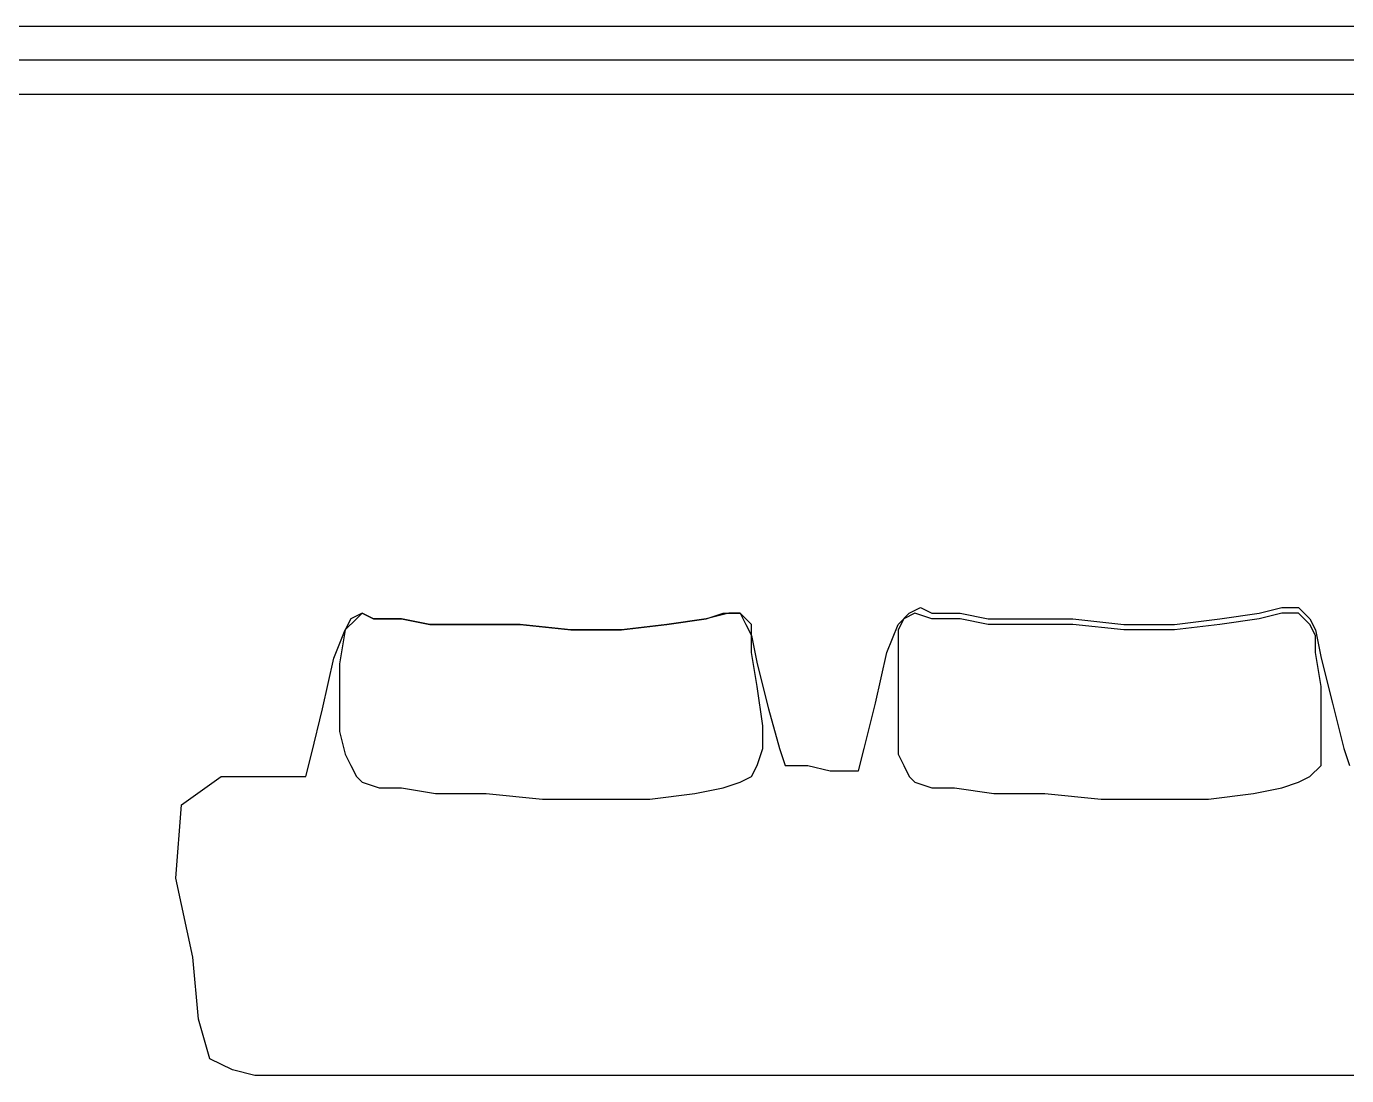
# Model space of a CAD drawing. Header units: millimetres. Extents: x 37541 to 999880, y 4425 to 1416340.
# Drawn here: x 372144.5 to 372471.9, y 1339189.1 to 1339449.3 of the extents above; entities that cross this region are included whole.
import ezdxf

# ---------------------------------------------------------------- set-up
doc = ezdxf.new("R2010")
doc.units = ezdxf.units.MM
doc.header["$LTSCALE"] = 150
doc.layers.get('0').update_dxf_attribs({"lineweight": 0})
doc.layers.add('-----20 General Symbol', color=3, linetype='Continuous')

# ---------------------------------------------------------------- blocks, each defined once
blk = doc.blocks.new('lkjlak')
for p, q in [((481048.47, 239227.23), (479690.73, 239227.23)), ((481048.47, 239223.35), (479690.73, 239223.35)), ((479690.73, 239219.47), (481048.47, 239219.47)), ((480370.89, 239159.93), (480372.19, 239160.58)), ((480372.19, 239160.58), (480373.48, 239159.93)), ((480411.02, 239159.93), (480413.61, 239160.58)), ((480413.61, 239160.58), (480415.55, 239160.58)), ((480415.55, 239160.58), (480416.84, 239159.28)), ((480306.18, 239157.99), (480307.47, 239159.28)), ((480306.83, 239159.28), (480306.18, 239157.99)), ((480306.83, 239159.28), (480306.18, 239157.99)), ((480308.12, 239159.93), (480306.83, 239159.28)), ((480308.12, 239159.93), (480306.83, 239159.28)), ((480307.47, 239159.28), (480308.12, 239159.93)), ((480308.12, 239159.93), (480309.41, 239159.28)), ((480309.41, 239159.28), (480308.12, 239159.93)), ((480309.41, 239159.28), (480308.12, 239159.93)), ((480309.41, 239159.28), (480310.71, 239159.28)), ((480310.71, 239159.28), (480309.41, 239159.28)), ((480310.71, 239159.28), (480309.41, 239159.28)), ((480310.71, 239159.28), (480312.65, 239159.28)), ((480312.65, 239159.28), (480310.71, 239159.28)), ((480312.65, 239159.28), (480310.71, 239159.28)), ((480310.71, 239159.28), (480310.71, 239159.28)), ((480312.65, 239159.28), (480315.89, 239158.63)), ((480315.89, 239158.63), (480312.65, 239159.28)), ((480315.89, 239158.63), (480312.65, 239159.28)), ((480343.07, 239158.63), (480347.6, 239159.28)), ((480347.6, 239159.28), (480343.07, 239158.63)), ((480347.6, 239159.28), (480343.07, 239158.63)), ((480347.6, 239159.28), (480349.54, 239159.93)), ((480350.19, 239159.93), (480347.6, 239159.28)), ((480350.19, 239159.93), (480347.6, 239159.28)), ((480347.6, 239159.28), (480347.6, 239159.28)), ((480349.54, 239159.93), (480351.48, 239159.93)), ((480351.48, 239159.93), (480350.19, 239159.93)), ((480351.48, 239159.93), (480350.19, 239159.93)), ((480351.48, 239159.93), (480352.13, 239158.63)), ((480352.77, 239158.63), (480351.48, 239159.93)), ((480352.77, 239158.63), (480351.48, 239159.93)), ((480369.6, 239158.63), (480370.89, 239159.93)), ((480370.25, 239159.28), (480369.6, 239157.99)), ((480370.25, 239159.28), (480369.6, 239157.99)), ((480371.54, 239159.93), (480370.25, 239159.28)), ((480371.54, 239159.93), (480370.25, 239159.28)), ((480373.48, 239159.28), (480371.54, 239159.93)), ((480373.48, 239159.28), (480371.54, 239159.93)), ((480373.48, 239159.93), (480374.78, 239159.93)), ((480374.78, 239159.28), (480373.48, 239159.28)), ((480374.78, 239159.28), (480373.48, 239159.28)), ((480374.78, 239159.93), (480376.72, 239159.93)), ((480376.72, 239159.28), (480374.78, 239159.28)), ((480376.72, 239159.28), (480374.78, 239159.28)), ((480374.78, 239159.28), (480374.78, 239159.28)), ((480376.72, 239159.93), (480379.95, 239159.28)), ((480379.95, 239158.63), (480376.72, 239159.28)), ((480379.95, 239158.63), (480376.72, 239159.28)), ((480379.95, 239159.28), (480384.48, 239159.28)), ((480384.48, 239159.28), (480389.66, 239159.28)), ((480389.66, 239159.28), (480395.49, 239158.63)), ((480401.31, 239158.63), (480406.49, 239159.28)), ((480406.49, 239159.28), (480411.02, 239159.93)), ((480411.02, 239159.28), (480406.49, 239158.63)), ((480411.02, 239159.28), (480406.49, 239158.63)), ((480413.61, 239159.93), (480411.02, 239159.28)), ((480413.61, 239159.93), (480411.02, 239159.28)), ((480411.02, 239159.28), (480411.02, 239159.28)), ((480415.55, 239159.93), (480413.61, 239159.93)), ((480415.55, 239159.93), (480413.61, 239159.93)), ((480416.84, 239158.63), (480415.55, 239159.93)), ((480416.84, 239158.63), (480415.55, 239159.93)), ((480416.84, 239159.28), (480417.49, 239157.99)), ((480304.88, 239154.75), (480306.18, 239157.99)), ((480306.18, 239157.99), (480305.53, 239154.1)), ((480306.18, 239157.99), (480305.53, 239154.1)), ((480306.18, 239157.99), (480306.18, 239157.99)), ((480315.89, 239158.63), (480320.42, 239158.63)), ((480320.42, 239158.63), (480315.89, 239158.63)), ((480320.42, 239158.63), (480315.89, 239158.63)), ((480320.42, 239158.63), (480326.24, 239158.63)), ((480326.24, 239158.63), (480320.42, 239158.63)), ((480326.24, 239158.63), (480320.42, 239158.63)), ((480326.24, 239158.63), (480332.07, 239157.99)), ((480332.07, 239157.99), (480326.24, 239158.63)), ((480332.07, 239157.99), (480326.24, 239158.63)), ((480332.07, 239157.99), (480337.89, 239157.99)), ((480337.89, 239157.99), (480332.07, 239157.99)), ((480337.89, 239157.99), (480332.07, 239157.99)), ((480337.89, 239157.99), (480343.07, 239158.63)), ((480343.07, 239158.63), (480337.89, 239157.99)), ((480343.07, 239158.63), (480337.89, 239157.99)), ((480352.13, 239158.63), (480352.77, 239157.34)), ((480352.77, 239157.34), (480352.77, 239158.63)), ((480352.77, 239157.34), (480352.77, 239158.63)), ((480368.31, 239155.4), (480369.6, 239158.63)), ((480369.6, 239157.99), (480369.6, 239154.1)), ((480369.6, 239157.99), (480369.6, 239157.99)), ((480369.6, 239157.99), (480369.6, 239154.1)), ((480384.48, 239158.63), (480379.95, 239158.63)), ((480384.48, 239158.63), (480379.95, 239158.63)), ((480389.66, 239158.63), (480384.48, 239158.63)), ((480389.66, 239158.63), (480384.48, 239158.63)), ((480395.49, 239157.99), (480389.66, 239158.63)), ((480395.49, 239157.99), (480389.66, 239158.63)), ((480395.49, 239158.63), (480401.31, 239158.63)), ((480401.31, 239157.99), (480395.49, 239157.99)), ((480401.31, 239157.99), (480395.49, 239157.99)), ((480406.49, 239158.63), (480401.31, 239157.99)), ((480406.49, 239158.63), (480401.31, 239157.99)), ((480417.49, 239157.34), (480416.84, 239158.63)), ((480417.49, 239157.34), (480416.84, 239158.63)), ((480417.49, 239157.99), (480418.14, 239154.75)), ((480352.77, 239157.34), (480353.42, 239154.1)), ((480352.77, 239155.4), (480352.77, 239157.34)), ((480352.77, 239157.34), (480352.77, 239157.34)), ((480352.77, 239157.34), (480352.77, 239157.34)), ((480352.77, 239155.4), (480352.77, 239157.34)), ((480417.49, 239155.4), (480417.49, 239157.34)), ((480417.49, 239157.34), (480417.49, 239157.34)), ((480417.49, 239157.34), (480417.49, 239157.34)), ((480417.49, 239155.4), (480417.49, 239157.34)), ((480303.59, 239148.93), (480304.88, 239154.75)), ((480353.42, 239151.51), (480352.77, 239155.4)), ((480353.42, 239151.51), (480352.77, 239155.4)), ((480367.01, 239149.57), (480368.31, 239155.4)), ((480418.14, 239151.51), (480417.49, 239155.4)), ((480418.14, 239151.51), (480417.49, 239155.4)), ((480418.14, 239154.75), (480419.43, 239149.57)), ((480305.53, 239154.1), (480305.53, 239150.22)), ((480305.53, 239154.1), (480305.53, 239150.22)), ((480353.42, 239154.1), (480354.72, 239148.93)), ((480369.6, 239154.1), (480369.6, 239150.22)), ((480369.6, 239154.1), (480369.6, 239150.22)), ((480354.07, 239146.98), (480353.42, 239151.51)), ((480354.07, 239146.98), (480353.42, 239151.51)), ((480418.14, 239146.98), (480418.14, 239151.51)), ((480418.14, 239146.98), (480418.14, 239151.51)), ((480305.53, 239150.22), (480305.53, 239146.34)), ((480305.53, 239150.22), (480305.53, 239146.34)), ((480369.6, 239150.22), (480369.6, 239146.34)), ((480369.6, 239150.22), (480369.6, 239146.34)), ((480302.3, 239143.75), (480303.59, 239148.93)), ((480354.72, 239148.93), (480356.01, 239144.4)), ((480365.72, 239144.4), (480367.01, 239149.57)), ((480419.43, 239149.57), (480420.73, 239144.4)), ((480354.07, 239144.4), (480354.07, 239146.98)), ((480354.07, 239144.4), (480354.07, 239146.98)), ((480418.14, 239144.4), (480418.14, 239146.98)), ((480418.14, 239144.4), (480418.14, 239146.98)), ((480305.53, 239146.34), (480306.18, 239143.75)), ((480305.53, 239146.34), (480306.18, 239143.75)), ((480369.6, 239146.34), (480369.6, 239143.75)), ((480369.6, 239146.34), (480369.6, 239143.75)), ((480353.42, 239142.45), (480354.07, 239144.4)), ((480353.42, 239142.45), (480354.07, 239144.4)), ((480354.07, 239144.4), (480354.07, 239144.4)), ((480356.01, 239144.4), (480356.66, 239142.45)), ((480365.07, 239141.81), (480365.72, 239144.4)), ((480418.14, 239142.45), (480418.14, 239144.4)), ((480418.14, 239142.45), (480418.14, 239144.4)), ((480418.14, 239144.4), (480418.14, 239144.4)), ((480420.73, 239144.4), (480421.37, 239142.45)), ((480301.65, 239141.16), (480302.3, 239143.75)), ((480306.18, 239143.75), (480306.83, 239142.45)), ((480306.18, 239143.75), (480306.18, 239143.75)), ((480306.18, 239143.75), (480306.83, 239142.45)), ((480306.83, 239142.45), (480307.47, 239141.16)), ((480306.83, 239142.45), (480307.47, 239141.16)), ((480352.77, 239141.16), (480353.42, 239142.45)), ((480352.77, 239141.16), (480353.42, 239142.45)), ((480356.66, 239142.45), (480359.25, 239142.45)), ((480359.25, 239142.45), (480361.83, 239141.81)), ((480369.6, 239143.75), (480370.25, 239142.45)), ((480369.6, 239143.75), (480369.6, 239143.75)), ((480369.6, 239143.75), (480370.25, 239142.45)), ((480370.25, 239142.45), (480370.89, 239141.16)), ((480370.25, 239142.45), (480370.89, 239141.16)), ((480416.84, 239141.16), (480418.14, 239142.45)), ((480416.84, 239141.16), (480418.14, 239142.45)), ((480287.41, 239137.92), (480291.94, 239141.16)), ((480291.94, 239141.16), (480301.65, 239141.16)), ((480301.65, 239141.16), (480301.65, 239141.16)), ((480307.47, 239141.16), (480308.12, 239140.51)), ((480307.47, 239141.16), (480308.12, 239140.51)), ((480351.48, 239140.51), (480352.77, 239141.16)), ((480351.48, 239140.51), (480352.77, 239141.16)), ((480361.83, 239141.81), (480363.78, 239141.81)), ((480363.78, 239141.81), (480364.42, 239141.81)), ((480364.42, 239141.81), (480365.07, 239141.81)), ((480370.89, 239141.16), (480371.54, 239140.51)), ((480370.89, 239141.16), (480371.54, 239140.51)), ((480415.55, 239140.51), (480416.84, 239141.16)), ((480415.55, 239140.51), (480416.84, 239141.16)), ((480308.12, 239140.51), (480310.06, 239139.87)), ((480308.12, 239140.51), (480310.06, 239139.87)), ((480310.06, 239139.87), (480312.65, 239139.87)), ((480310.06, 239139.87), (480310.06, 239139.87)), ((480310.06, 239139.87), (480312.65, 239139.87)), ((480312.65, 239139.87), (480316.53, 239139.22)), ((480312.65, 239139.87), (480316.53, 239139.22)), ((480346.3, 239139.22), (480349.54, 239139.87)), ((480346.3, 239139.22), (480349.54, 239139.87)), ((480349.54, 239139.87), (480351.48, 239140.51)), ((480349.54, 239139.87), (480351.48, 239140.51)), ((480349.54, 239139.87), (480349.54, 239139.87)), ((480371.54, 239140.51), (480373.48, 239139.87)), ((480371.54, 239140.51), (480373.48, 239139.87)), ((480373.48, 239139.87), (480376.07, 239139.87)), ((480373.48, 239139.87), (480373.48, 239139.87)), ((480373.48, 239139.87), (480376.07, 239139.87)), ((480376.07, 239139.87), (480380.6, 239139.22)), ((480376.07, 239139.87), (480380.6, 239139.22)), ((480410.37, 239139.22), (480413.61, 239139.87)), ((480410.37, 239139.22), (480413.61, 239139.87)), ((480413.61, 239139.87), (480415.55, 239140.51)), ((480413.61, 239139.87), (480415.55, 239140.51)), ((480413.61, 239139.87), (480413.61, 239139.87)), ((480286.76, 239129.51), (480287.41, 239137.92)), ((480316.53, 239139.22), (480322.36, 239139.22)), ((480316.53, 239139.22), (480322.36, 239139.22)), ((480322.36, 239139.22), (480328.83, 239138.57)), ((480322.36, 239139.22), (480328.83, 239138.57)), ((480328.83, 239138.57), (480335.3, 239138.57)), ((480328.83, 239138.57), (480335.3, 239138.57)), ((480335.3, 239138.57), (480341.13, 239138.57)), ((480335.3, 239138.57), (480341.13, 239138.57)), ((480341.13, 239138.57), (480346.3, 239139.22)), ((480341.13, 239138.57), (480346.3, 239139.22)), ((480380.6, 239139.22), (480386.43, 239139.22)), ((480380.6, 239139.22), (480386.43, 239139.22)), ((480386.43, 239139.22), (480392.9, 239138.57)), ((480386.43, 239139.22), (480392.9, 239138.57)), ((480392.9, 239138.57), (480399.37, 239138.57)), ((480392.9, 239138.57), (480399.37, 239138.57)), ((480399.37, 239138.57), (480405.19, 239138.57)), ((480399.37, 239138.57), (480405.19, 239138.57)), ((480405.19, 239138.57), (480410.37, 239139.22)), ((480405.19, 239138.57), (480410.37, 239139.22)), ((480288.71, 239120.45), (480286.76, 239129.51)), ((480289.35, 239113.33), (480288.71, 239120.45)), ((480290.65, 239108.8), (480289.35, 239113.33)), ((480293.24, 239107.51), (480290.65, 239108.8)), ((480295.82, 239106.86), (480293.24, 239107.51)), ((480297.12, 239106.86), (480295.82, 239106.86)), ((480299.71, 239106.86), (480297.12, 239106.86)), ((480308.12, 239106.86), (480299.71, 239106.86)), ((480320.42, 239106.86), (480308.12, 239106.86)), ((480337.24, 239106.86), (480320.42, 239106.86)), ((480356.01, 239106.86), (480337.24, 239106.86)), ((480378.01, 239106.86), (480356.01, 239106.86)), ((480400.66, 239106.86), (480378.01, 239106.86)), ((480424.61, 239106.86), (480400.66, 239106.86))]:
    blk.add_line(p, q)

msp = doc.modelspace()

# ---------------------------------------------------------------- block references
at = {"layer": '-----20 General Symbol', "xscale": 2.161992537151013, "yscale": 2.161992537151013, "zscale": 2.161992537151013}
msp.add_blockref('lkjlak', (-666194.788, 822241.81), dxfattribs=at)

doc.saveas('drawing.dxf')
